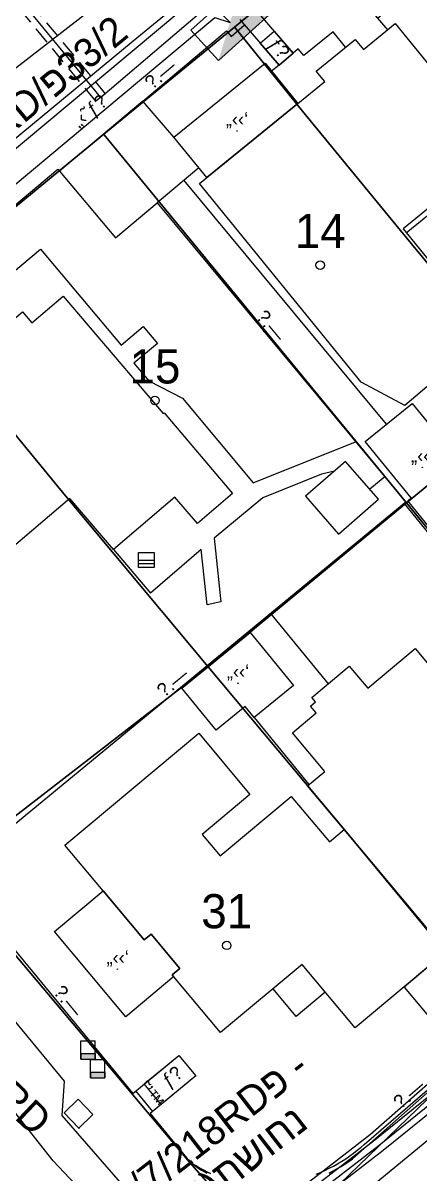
# Model space of a CAD drawing. Header units: metres. Extents: x 218299 to 220222, y 572714 to 574340.
# Drawn here: x 218847.6 to 218870.9, y 573231.5 to 573298.8 of the extents above; entities that cross this region are included whole.
import ezdxf
from ezdxf.enums import TextEntityAlignment as Align

# ---------------------------------------------------------------- set-up
doc = ezdxf.new("R2010")
doc.units = ezdxf.units.M
doc.header["$MEASUREMENT"] = 0
doc.linetypes.add('DASH15', pattern=[1.5, 1, -0.5])
for name, color, linetype in [('1601', 44, 'LANDBORDER'), ('1602', 44, 'Continuous'), ('1603', 44, 'Continuous'), ('6011', 10, 'Continuous'), ('6091', 102, 'CABLEUNDEXIST03'), ('6151', 102, 'CABLEUNDEXIST03'), ('6261', 7, 'Continuous'), ('6701', 7, 'DASH15'), ('6902', 1, 'Continuous'), ('6910', 102, 'Continuous'), ('A_POINTS', 2, 'Continuous'), ('M2200', 253, 'Continuous'), ('M2207', 253, 'Continuous'), ('M2401', 7, 'Continuous'), ('M2404', 7, 'Continuous'), ('M2407', 253, 'Continuous'), ('M2408', 253, 'Continuous'), ('M2412', 253, 'Continuous'), ('M2420', 253, 'Continuous'), ('M2602', 253, 'Continuous'), ('M2605', 253, 'Continuous'), ('M2612', 253, 'Continuous'), ('M5203', 253, 'Continuous'), ('M5235', 253, 'Continuous'), ('M5250', 253, 'Continuous')]:
    doc.layers.add(name, color=color, linetype=linetype)
doc.styles.add('HEBTXT', font='HEBTXT')
doc.styles.add('MAVAT_HEBTXT', font='HEBTXT')
doc.linetypes.add('CABLEUNDEXIST03', pattern='A,3.5,[222,elecad.shx,S=0.01,R=0,X=0,Y=0],1.5', length=5)
doc.linetypes.add('LANDBORDER', pattern='A,6.25,[208,elecad.shx,S=0.02,R=0,X=-0.6,Y=0],12.5,[208,elecad.shx,S=0.02,R=180,X=0.6,Y=0],6.25', length=25)

# ---------------------------------------------------------------- blocks, each defined once
blk = doc.blocks.new('6261')
blk.add_lwpolyline([(-2, -1.2), (2, -1.2), (2, 1.2), (-2, 1.2)], close=True)
at = {"color": 0}
blk.add_solid([(2, 1.2), (-2, -1.2), (2, -1.2)], dxfattribs=at)
at = {"color": 0, "style": 'HEBTXT'}
blk.add_attdef('PIL_NAME', (2.689, 2.418), '', height=1.7, dxfattribs=at)
at = {"style": 'HEBTXT'}
blk.add_attdef('CAMUT_MONIM', (2.489, 0.218), '', height=1.7, dxfattribs=at)
at = {"color": 0, "style": 'HEBTXT', "flags": 1}
for tag, p in [('TYPE', (2.585, -1.773)), ('MAP_TYPE', (2.689, -3.782))]:
    blk.add_attdef(tag, p, '', height=1.7, dxfattribs=at)
blk = doc.blocks.new('6910')
at = {"layer": 'A_POINTS'}
blk.add_circle((0, 0), 0.25, dxfattribs=at)
at = {"color": 0, "style": 'HEBTXT', "flags": 1}
blk.add_attdef('CODE', (-2.918, 6.399), '', height=1.7, dxfattribs=at)
at = {"color": 0, "style": 'HEBTXT'}
for tag, p in [('PATH', (0.169, 4.708)), ('HTCH', (0.169, 2.708))]:
    blk.add_attdef(tag, text='', height=1.7, dxfattribs=at).set_placement(p, align=Align.MIDDLE_CENTER)
blk = doc.blocks.new('6902')
at = {"layer": 'A_POINTS'}
blk.add_circle((0, 0), 0.25, dxfattribs=at)
at = {"color": 0, "style": 'HEBTXT', "flags": 1}
blk.add_attdef('CODE', (-2.918, 6.399), '', height=1.7, dxfattribs=at)
at = {"color": 0, "style": 'HEBTXT'}
for tag, p in [('PATH', (0.169, 4.708)), ('HTCH', (0.169, 2.708))]:
    blk.add_attdef(tag, text='', height=1.7, dxfattribs=at).set_placement(p, align=Align.MIDDLE_CENTER)
blk = doc.blocks.new('1603')
at = {"layer": 'A_POINTS'}
blk.add_circle((0, 0), 0.25, dxfattribs=at)
at = {"color": 0, "style": 'HEBTXT'}
blk.add_attdef('PARCEL_NUM', text='', height=2, dxfattribs=at).set_placement((0, 1), align=Align.CENTER)
at = {"color": 0, "style": 'HEBTXT', "flags": 1}
blk.add_attdef('LOT_NUM', text='', height=2, dxfattribs=at).set_placement((0, -2.5), align=Align.CENTER)
blk = doc.blocks.new('M2408')
blk.add_circle((0, 0), 0.025)
at = {"style": 'MAVAT_HEBTXT'}
blk.add_attdef('NAME', text='', height=0.8, dxfattribs=at).set_placement((0, 1.59), align=Align.MIDDLE)
blk = doc.blocks.new('M2605')
blk.add_circle((0, 0), 0.025)
at = {"style": 'MAVAT_HEBTXT'}
blk.add_attdef('NAME', text='', height=0.8, dxfattribs=at).set_placement((0, 1.59), align=Align.MIDDLE)
blk = doc.blocks.new('M2612')
blk.add_circle((0, 0), 0.025)
at = {"style": 'MAVAT_HEBTXT'}
blk.add_attdef('NAME', text='', height=0.8, dxfattribs=at).set_placement((0, 1.59), align=Align.MIDDLE)
blk = doc.blocks.new('M2207')
blk.add_circle((0, 0), 0.025)
at = {"style": 'MAVAT_HEBTXT'}
blk.add_attdef('NAME', text='', height=0.8, dxfattribs=at).set_placement((0, 1.59), align=Align.MIDDLE)
blk = doc.blocks.new('M2412')
blk.add_circle((0, 0), 0.025)
at = {"style": 'MAVAT_HEBTXT'}
blk.add_attdef('NAME', text='', height=0.8, dxfattribs=at).set_placement((0, 1.59), align=Align.MIDDLE)
blk = doc.blocks.new('M5250')
blk.add_circle((0, 0), 0.025)
at = {"style": 'MAVAT_HEBTXT'}
blk.add_attdef('NAME', text='', height=0.8, dxfattribs=at).set_placement((0, 1.25), align=Align.MIDDLE)
blk = doc.blocks.new('M5203')
for points in [[(1.54, -1.47), (-1.54, -1.47), (-1.54, 1.47), (1.54, 1.47)], [(-1.54, 0), (1.54, 0)], [(1.54, 1.47), (1.54, -1.47)], [(-1.54, -0.66), (1.54, -0.66)]]:
    blk.add_lwpolyline(points)
at = {"style": 'MAVAT_HEBTXT', "flags": 1}
for tag, p in [('MARK', (0, 3.2)), ('HEIGHT', (0, -3.3)), ('NAME', (0, -5.87))]:
    blk.add_attdef(tag, text='', height=0.8, dxfattribs=at).set_placement(p, align=Align.MIDDLE)
blk = doc.blocks.new('*U89')
at = {"linetype": 'Continuous'}
for p, q in [((-0.85, 0), (-0.85, -0.66)), ((0.85, 0), (0.85, -0.66))]:
    blk.add_line(p, q, dxfattribs=at)
blk.add_solid([(-0.85, 0), (-0.85, -0.66), (0.85, -0.66)], dxfattribs=at)
at = {"linetype": 'Continuous', "extrusion": (0, 0, -1)}
blk.add_solid([(0.85, 0), (-0.85, 0), (-0.85, -0.66)], dxfattribs=at)
blk = doc.blocks.new('M5235')
for points in [[(-0.85, 1.47), (0.85, 1.47)], [(-0.85, -0.66), (-0.85, 1.47)], [(0.85, -0.66), (0.85, 1.47)], [(-0.85, 0), (0.85, 0)], [(-0.85, -0.66), (0.85, -0.66)]]:
    blk.add_lwpolyline(points)
at = {"linetype": 'Continuous'}
blk.add_blockref('*U89', (0, 0), dxfattribs=at)
at = {"style": 'MAVAT_HEBTXT', "flags": 1}
for tag, p in [('MARK', (0, 2.72)), ('HEIGHT', (0, -1.92)), ('NAME', (0, -4.48))]:
    blk.add_attdef(tag, text='', height=0.8, dxfattribs=at).set_placement(p, align=Align.MIDDLE)
blk = doc.blocks.new('111')
at = {"layer": 'M2200'}
for points in [[(218869.42, 573298.758, 565.933), (218875.48, 573291.31, 565.933), (218869.873, 573286.748, 568.183), (218874.897, 573280.573, 565.933), (218869.984, 573276.409, 565.858), (218867.431, 573277.774, 566.533), (218857.971, 573289.402, 565.933), (218863.721, 573294.08, 565.933), (218865.295, 573295.361, 565.933), (218864.795, 573295.976, 565.633), (218867.075, 573297.831, 565.633), (218867.555, 573297.241, 565.933)], [(218849.99, 573282.812, 565.708), (218855.851, 573275.928, 566.308), (218855.893, 573275.964, 566.008), (218859.905, 573271.251, 566.083), (218857.843, 573269.496, 566.083), (218856.535, 573271.033, 566.083), (218852.936, 573267.969, 566.083), (218850.389, 573270.961, 566.008), (218844.694, 573266.112, 565.558), (218840.756, 573270.774, 565.607), (218838.551, 573273.384, 565.633), (218840.492, 573275.037, 565.558), (218839.993, 573275.623, 565.183), (218842.17, 573277.476, 565.183), (218842.796, 573276.74, 565.558), (218845.916, 573279.397, 565.558), (218845.398, 573280.005, 565.258), (218847.611, 573281.889, 565.333), (218848.155, 573281.249, 565.633)], [(218864.172, 573271.098, 565.933), (218866.106, 573268.876, 565.933), (218868.444, 573270.912, 566.458), (218866.51, 573273.133, 566.458), (218864.172, 573271.098, 565.933)], [(218878.039, 573249.141, 567.208), (218877.838, 573248.974, 567.211), (218872.407, 573244.431, 567.283), (218872.407, 573244.431, 567.283), (218866.428, 573251.578, 568.718), (218864.281, 573254.145, 569.233), (218865.29, 573254.989, 569.308), (218863.399, 573257.251, 567.733), (218864.788, 573258.413, 567.583), (218864.455, 573258.811, 567.508), (218864.753, 573259.061, 567.433), (218864.537, 573259.32, 567.358), (218866.725, 573261.15, 567.283), (218867.806, 573259.857, 568.108), (218870.58, 573262.178, 568.108), (218874.602, 573257.369, 567.283), (218873.32, 573256.297, 567.583), (218876.15, 573252.914, 567.208), (218875.404, 573252.29, 568.858)], [(218872.407, 573244.431, 567.433), (218872.211, 573244.266, 567.431), (218867.071, 573239.967, 567.358), (218863.965, 573243.679, 569.008), (218859.201, 573239.694, 567.358), (218856.376, 573243.071, 567.433), (218856.376, 573243.071, 567.433), (218856.826, 573243.447, 569.833), (218856.826, 573243.447, 569.833), (218855.145, 573245.456, 569.758), (218855.145, 573245.456, 569.758), (218854.739, 573245.117, 568.108), (218854.739, 573245.117, 568.108), (218852.335, 573247.99, 568.147), (218850.094, 573250.669, 568.183), (218857.92, 573257.215, 568.258), (218860.918, 573253.63, 568.333), (218858.121, 573251.29, 569.308), (218859.17, 573250.037, 569.683), (218863.338, 573253.524, 567.883), (218865.567, 573250.858, 570.283), (218866.428, 573251.578, 570.283)]]:
    blk.add_polyline3d(points, close=True, dxfattribs=at)
at = {"layer": 'M2207'}
for points in [[(218863.721, 573294.08, 566.008), (218858.392, 573289.745, 565.933), (218856.47, 573292.107, 565.483), (218861.8, 573296.442, 565.558), (218863.721, 573294.08, 566.008)], [(218870.399, 573276.527, 566.308), (218873.032, 573273.291, 566.308), (218873.032, 573273.291, 566.308), (218872.646, 573272.977, 567.433), (218874.229, 573271.031, 567.658), (218871.673, 573268.952, 567.583), (218870.146, 573270.829, 567.433), (218870.146, 573270.829, 567.433), (218870.349, 573270.995, 567.433), (218867.661, 573274.299, 566.383)], [(218860.941, 573263.123, 567.281), (218863.475, 573260.015, 567.056), (218861.167, 573258.134, 567.056), (218861.167, 573258.134, 567.056), (218860.637, 573258.785, 567.056), (218858.94, 573257.402, 566.606), (218856.937, 573259.86, 566.681)], [(218852.335, 573247.99, 567.356), (218854.739, 573245.117, 567.356), (218855.145, 573245.456, 567.356), (218856.826, 573243.447, 567.356), (218856.376, 573243.071, 567.356), (218856.459, 573242.972, 567.356), (218853.654, 573240.625, 567.281), (218849.487, 573245.607, 567.281)], [(218872.211, 573244.266, 567.431), (218869.938, 573242.365, 567.431), (218871.864, 573240.062, 567.356), (218874.137, 573241.963, 567.356), (218872.211, 573244.266, 567.431)]]:
    blk.add_polyline3d(points, close=True, dxfattribs=at)
at = {"layer": 'M2401'}
for points in [[(218918.681, 573350.883, 563.884), (218913.411, 573346.465, 563.809), (218907.305, 573341.47, 563.659), (218898.617, 573334.334, 563.359), (218890.224, 573327.372, 563.209), (218889.719, 573328.022, 563.134), (218888.887, 573328.123, 563.134), (218887.966, 573327.406, 563.134), (218887.78, 573326.285, 563.134), (218888.219, 573325.72, 563.134), (218881.031, 573319.782, 562.834), (218873.409, 573313.574, 562.759), (218868.614, 573309.578, 562.609), (218860.948, 573303.337, 562.459), (218860.706, 573303.648, 562.459), (218859.71, 573303.896, 562.459), (218858.716, 573303.269, 562.384), (218858.682, 573302.058, 562.384), (218858.94, 573301.725, 562.384), (218854.084, 573297.724, 562.234), (218844.55, 573289.843, 561.934)], [(218846.664, 573240.966, 562.309), (218850.06, 573236.859, 562.309), (218849.921, 573234.837, 562.234), (218853.717, 573230.471, 562.534)], [(218866.195, 573229.186, 562.984), (218871.715, 573233.725, 563.434), (218879.593, 573240.307, 563.659), (218887.49, 573246.893, 564.184), (218894.619, 573252.845, 564.634), (218903.078, 573259.937, 564.934), (218909.038, 573264.773, 565.684), (218920.172, 573274.122, 566.284)]]:
    blk.add_polyline3d(points, dxfattribs=at)
at = {"layer": 'M2404'}
for points in [[(218918.681, 573350.883, 563.884), (218913.411, 573346.465, 563.809), (218907.305, 573341.47, 563.659), (218898.617, 573334.334, 563.359), (218890.224, 573327.372, 563.209), (218889.719, 573328.022, 563.134), (218888.887, 573328.123, 563.134), (218887.966, 573327.406, 563.134), (218887.78, 573326.285, 563.134), (218888.219, 573325.72, 563.134), (218881.031, 573319.782, 562.834), (218873.409, 573313.574, 562.759), (218868.614, 573309.578, 562.609), (218860.948, 573303.337, 562.459), (218860.706, 573303.648, 562.459), (218859.71, 573303.896, 562.459), (218858.716, 573303.269, 562.384), (218858.682, 573302.058, 562.384), (218858.94, 573301.725, 562.384), (218854.084, 573297.724, 562.234), (218844.55, 573289.843, 561.934)], [(218846.664, 573240.966, 562.309), (218850.06, 573236.859, 562.309), (218849.921, 573234.837, 562.234), (218853.717, 573230.471, 562.534)], [(218866.195, 573229.186, 562.984), (218871.715, 573233.725, 563.434), (218879.593, 573240.307, 563.659), (218887.49, 573246.893, 564.184), (218894.619, 573252.845, 564.634), (218903.078, 573259.937, 564.934), (218909.038, 573264.773, 565.684), (218920.172, 573274.122, 566.284)]]:
    blk.add_polyline3d(points, dxfattribs=at)
at = {"layer": 'M2407'}
for points in [[(218868.387, 573299.079, 563.252), (218868.974, 573298.396, 563.252)], [(218866.516, 573297.376, 563.102), (218865.78, 573298.281, 563.102), (218864.063, 573296.884, 563.102), (218863.742, 573297.279, 563.177), (218863.442, 573297.034, 563.252)], [(218862.624, 573296.331, 563.252), (218862.182, 573295.972, 563.252)], [(218870.063, 573286.515, 563.402), (218875.164, 573290.665, 563.402), (218879.551, 573288.617, 563.627), (218879.288, 573288.403, 563.627), (218881.786, 573285.332, 563.627)], [(218857.043, 573289.568, 563.252), (218868.893, 573275.302, 563.69)], [(218843.684, 573281.371, 562.802), (218848.677, 573285.553, 562.952), (218853.379, 573279.938, 563.102), (218854.682, 573281.029, 563.102), (218855.512, 573280.038, 563.102), (218854.136, 573278.887, 563.102), (218855.014, 573277.839, 563.102), (218856.975, 573276.833, 563.102), (218861.101, 573271.874, 563.102), (218867.103, 573274.285, 563.169)], [(218865.859, 573272.567, 563.148), (218865.106, 573272.392, 563.102), (218861.678, 573270.993, 563.102), (218858.821, 573268.636, 563.102), (218859.221, 573264.913, 563.027), (218858.418, 573264.727, 563.027), (218858.059, 573267.976, 563.102), (218855.111, 573265.414, 563.102)], [(218868.814, 573272.225, 563.252), (218867.936, 573271.496, 563.252)]]:
    blk.add_polyline3d(points, dxfattribs=at)
at = {"layer": 'M2408'}
blk.add_polyline3d([(218854.653, 573294.219, 562.127), (218849.784, 573290.115, 562.055)], dxfattribs=at)
at = {"layer": 'M2412'}
for points in [[(218863.442, 573297.034, 563.252), (218862.624, 573296.331, 563.252), (218861.525, 573297.609, 562.502), (218862.343, 573298.312, 562.502), (218863.442, 573297.034, 563.252)], [(218856.757, 573238.36, 564.602), (218857.747, 573237.158, 564.602), (218855.721, 573235.49, 562.652), (218854.731, 573236.692, 562.652), (218856.757, 573238.36, 564.602)]]:
    blk.add_polyline3d(points, close=True, dxfattribs=at)
at = {"layer": 'M2420', "linetype": 'Continuous', "lineweight": -3}
for points in [[(218815, 573271.12), (218820.09, 573275.12), (218861.3, 573307.12), (218922.3, 573356.31), (218953.3, 573379.31), (218975.09, 573394.62), (219016.09, 573412.12), (219055, 573427.19), (219099.41, 573445.88), (219110.2, 573450.38), (219123.3, 573457.88), (219130.09, 573462.38), (219137.3, 573467.38), (219141.09, 573470.12), (219151.91, 573480.62), (219163.91, 573496.88), (219171.3, 573512.19), (219176.8, 573527.5), (219181.7, 573546.81)], [(218860.394, 573220.541), (218849.41, 573232.19), (218843, 573240.31), (218842.218, 573241.285)]]:
    blk.add_lwpolyline(points, dxfattribs=at)
at = {"layer": 'M2602'}
for points in [[(218859.544, 573298.34, 563.242), (218859.818, 573298.005, 563.997), (218860.603, 573298.681, 563.252)], [(218852.936, 573267.969, 564.902), (218855.111, 573265.414, 564.902)], [(218862.116, 573264.22, 565.323), (218865.493, 573260.119, 565.208)], [(218861.167, 573258.134, 565.802), (218864.363, 573254.214, 565.802)], [(218865.316, 573242.065, 565.954), (218863.62, 573240.646, 565.954), (218862.27, 573242.261, 565.954)]]:
    blk.add_polyline3d(points, dxfattribs=at)
at = {"layer": 'M2605'}
for points in [[(218860.328, 573299.001, 563.252), (218862.624, 573296.331, 563.252), (218863.442, 573297.034, 563.252), (218861.196, 573299.645, 563.252), (218865.049, 573302.959, 563.252), (218868.387, 573299.079, 563.252), (218870.832, 573301.181, 563.252)], [(218856.47, 573292.107, 563.177), (218854.653, 573294.219, 563.177), (218859.544, 573298.34, 563.242)], [(218857.931, 573290.311, 563.252), (218855.489, 573288.266, 563.252), (218870.043, 573270.745, 563.702)], [(218841.799, 573283.622, 562.802), (218849.689, 573290.229, 562.802), (218853.046, 573286.22, 562.952), (218855.489, 573288.266, 562.952)], [(218870.043, 573270.745, 565.052), (218869.942, 573270.663, 565.052), (218869.942, 573270.663, 565.052), (218875.038, 573264.4, 565.352), (218883.574, 573253.965, 565.652)], [(218869.942, 573270.663, 564.302), (218843.536, 573248.92, 564.602)], [(218843.536, 573248.92, 564.602), (218854.06, 573236.139, 564.602), (218856.757, 573238.36, 564.602), (218857.747, 573237.158, 564.602), (218855.078, 573234.96, 564.602), (218857.132, 573232.467, 564.602), (218857.25, 573232.332, 564.602), (218857.375, 573232.203, 564.602), (218857.505, 573232.08, 564.602), (218857.641, 573231.963, 564.602), (218857.781, 573231.852, 564.602), (218857.927, 573231.747, 564.602), (218858.077, 573231.649, 564.602), (218858.231, 573231.558, 564.602), (218858.389, 573231.474, 564.602)], [(218864.793, 573231.405, 564.602), (218865.051, 573231.513, 564.602), (218865.305, 573231.63, 564.602), (218865.556, 573231.753, 564.602), (218865.804, 573231.883, 564.602), (218866.047, 573232.021, 564.602), (218866.286, 573232.165, 564.602), (218866.522, 573232.316, 564.602), (218866.753, 573232.474, 564.602), (218866.979, 573232.639, 564.602), (218867.2, 573232.809, 564.602), (218867.417, 573232.986, 564.602), (218867.606, 573233.15, 564.602), (218875.404, 573239.879, 564.602)]]:
    blk.add_polyline3d(points, dxfattribs=at)
at = {"layer": 'M2612'}
blk.add_polyline3d([(218855.23, 573235.085, 564.752), (218854.24, 573236.287, 564.752)], dxfattribs=at)
at = {"layer": 'M5250'}
blk.add_polyline3d([(218850.87, 573235.795, 562.427), (218851.738, 573234.897, 562.427), (218850.918, 573234.105, 562.427), (218850.05, 573235.003, 562.427), (218850.87, 573235.795, 562.427)], dxfattribs=at)
at = {"layer": 'M2207'}
ref = blk.add_blockref('M2207', (218860.16, 573292.477), dxfattribs=dict(at, xscale=0.5, yscale=0.5, zscale=0.5))
ref.add_attrib('NAME', '„‹‹‘', dxfattribs={"layer": '0', "height": 0.8, "style": 'MAVAT_HEBTXT'}).set_placement((218860.16, 573293.102), align=Align.MIDDLE)
ref = blk.add_blockref('M2207', (218870.999, 573272.779), dxfattribs=dict(at, xscale=0.5, yscale=0.5, zscale=0.5))
ref.add_attrib('NAME', '„‹‹‘', dxfattribs={"layer": '0', "height": 0.8, "style": 'MAVAT_HEBTXT'}).set_placement((218870.999, 573273.404), align=Align.MIDDLE)
ref = blk.add_blockref('M2207', (218860.221, 573260.149), dxfattribs=dict(at, xscale=0.5, yscale=0.5, zscale=0.5))
ref.add_attrib('NAME', '„‹‹‘', dxfattribs={"layer": '0', "height": 0.8, "style": 'MAVAT_HEBTXT'}).set_placement((218860.221, 573260.774), align=Align.MIDDLE)
ref = blk.add_blockref('M2207', (218853.182, 573243.41), dxfattribs=dict(at, xscale=0.5, yscale=0.5, zscale=0.5))
ref.add_attrib('NAME', '„‹‹‘', dxfattribs={"layer": '0', "height": 0.8, "style": 'MAVAT_HEBTXT'}).set_placement((218853.182, 573244.035), align=Align.MIDDLE)
at = {"layer": 'M2408'}
ref = blk.add_blockref('M2408', (218852.452, 573292.364), dxfattribs=dict(at, xscale=0.5, yscale=0.5, zscale=0.5))
ref.add_attrib('NAME', '„‹˜ƒ\x8e', dxfattribs={"layer": '0', "height": 0.8, "rotation": 39.60293, "style": 'MAVAT_HEBTXT'}).set_placement((218851.602, 573293.564), align=Align.MIDDLE)
at = {"layer": 'M2412'}
ref = blk.add_blockref('M2412', (218862.128, 573296.908), dxfattribs=dict(at, xscale=0.5, yscale=0.5, zscale=0.5))
ref.add_attrib('NAME', 'ƒ\x8e', dxfattribs={"layer": '0', "height": 0.8, "rotation": 310.69851, "style": 'MAVAT_HEBTXT'}).set_placement((218862.545, 573297.267), align=Align.MIDDLE)
ref = blk.add_blockref('M2412', (218855.721, 573235.49), dxfattribs=dict(at, xscale=0.5, yscale=0.5, zscale=0.5))
ref.add_attrib('NAME', 'ƒ\x8e', dxfattribs={"layer": '0', "height": 0.8, "rotation": 39.46872, "style": 'MAVAT_HEBTXT'}).set_placement((218856.424, 573237.038), align=Align.MIDDLE)
at = {"layer": 'M2605'}
ref = blk.add_blockref('M2605', (218856.033, 573295.382), dxfattribs=dict(at, xscale=0.5, yscale=0.5, zscale=0.5))
ref.add_attrib('NAME', '\x9a.—', dxfattribs={"layer": '0', "height": 0.8, "rotation": 40.12418, "style": 'MAVAT_HEBTXT'}).set_placement((218855.679, 573295.803), align=Align.MIDDLE)
ref = blk.add_blockref('M2605', (218861.748, 573280.731), dxfattribs=dict(at, xscale=0.5, yscale=0.5, zscale=0.5))
ref.add_attrib('NAME', '\x9a.—', dxfattribs={"layer": '0', "height": 0.8, "rotation": 309.71541, "style": 'MAVAT_HEBTXT'}).set_placement((218862.172, 573281.082), align=Align.MIDDLE)
ref = blk.add_blockref('M2605', (218856.739, 573259.792), dxfattribs=dict(at, xscale=0.5, yscale=0.5, zscale=0.5))
ref.add_attrib('NAME', '\x9a.—', dxfattribs={"layer": '0', "height": 0.8, "rotation": 39.46872, "style": 'MAVAT_HEBTXT'}).set_placement((218856.389, 573260.216), align=Align.MIDDLE)
ref = blk.add_blockref('M2605', (218849.891, 573241.203), dxfattribs=dict(at, xscale=0.5, yscale=0.5, zscale=0.5))
ref.add_attrib('NAME', '\x9a.—', dxfattribs={"layer": '0', "height": 0.8, "rotation": 309.46872, "style": 'MAVAT_HEBTXT'}).set_placement((218850.315, 573241.552), align=Align.MIDDLE)
ref = blk.add_blockref('M2605', (218870.571, 573235.709), dxfattribs=dict(at, xscale=0.5, yscale=0.5, zscale=0.5))
ref.add_attrib('NAME', '\x9a.—', dxfattribs={"layer": '0', "height": 0.8, "rotation": 40.53587, "style": 'MAVAT_HEBTXT'}).set_placement((218870.214, 573236.127), align=Align.MIDDLE)
at = {"layer": 'M2612'}
ref = blk.add_blockref('M2612', (218854.735, 573235.686), dxfattribs=dict(at, xscale=0.5, yscale=0.5, zscale=0.5))
ref.add_attrib('NAME', '˜’™', dxfattribs={"layer": '0', "height": 0.8, "rotation": 309.46872, "style": 'MAVAT_HEBTXT'}).set_placement((218855.159, 573236.035), align=Align.MIDDLE)
at = {"layer": 'M5203', "xscale": 0.3, "yscale": 0.3, "zscale": 0.3}
blk.add_blockref('M5203', (218854.864, 573267.359, 563.102), dxfattribs=at)
at = {"layer": 'M5235', "xscale": 0.5, "yscale": 0.5, "zscale": 0.5}
for p in [(218851.446, 573238.476, 562.352), (218852.009, 573237.383, 562.352)]:
    blk.add_blockref('M5235', p, dxfattribs=at)
at = {"layer": 'M5250', "xscale": 0.5, "yscale": 0.5, "zscale": 0.5}
blk.add_blockref('M5250', (218850.918, 573234.105, 562.427), dxfattribs=at)

msp = doc.modelspace()

# ---------------------------------------------------------------- linework, layer by layer
at = {"layer": '1601'}
for points in [[(218840.606, 573282.601), (218852.366, 573292.291), (218860.016, 573298.551), (218867.756, 573304.951), (218875.466, 573311.281), (218883.196, 573317.621), (218890.836, 573324.011), (218898.566, 573330.351), (218906.216, 573336.611), (218914.066, 573343.091), (218921.696, 573349.371), (218929.406, 573355.661), (218937.916, 573362.631), (218947.026, 573369.521), (218959.706, 573377.091), (218964.2246, 573379.4955), (218968.13, 573381.64), (218968.8731, 573381.9691), (218969.758, 573382.44), (218994.596, 573393.441), (218999.436, 573395.541), (219008.876, 573399.451), (219018.046, 573403.301), (219027.366, 573407.241)], [(219027.366, 573407.241), (219018.046, 573403.301), (219008.876, 573399.451), (218999.436, 573395.541), (218994.596, 573393.441), (218969.758, 573382.44), (218968.8731, 573381.9691), (218968.13, 573381.64), (218964.2246, 573379.4955), (218959.706, 573377.091), (218947.026, 573369.521), (218937.916, 573362.631), (218929.406, 573355.661), (218921.696, 573349.371), (218914.066, 573343.091), (218906.216, 573336.611), (218898.566, 573330.351), (218890.836, 573324.011), (218883.196, 573317.621), (218875.466, 573311.281), (218867.756, 573304.951), (218860.016, 573298.551), (218852.366, 573292.291), (218840.606, 573282.601)]]:
    msp.add_lwpolyline(points, dxfattribs=at)
at = {"layer": '1602'}
for points in [[(219027.366, 573407.241), (219018.046, 573403.301), (219008.876, 573399.451), (218999.436, 573395.541), (218994.596, 573393.441), (218969.758, 573382.44), (218968.8731, 573381.9691), (218968.13, 573381.64), (218964.2246, 573379.4955), (218959.706, 573377.091), (218947.026, 573369.521), (218937.916, 573362.631), (218929.406, 573355.661), (218921.696, 573349.371), (218914.066, 573343.091), (218906.216, 573336.611), (218898.566, 573330.351), (218890.836, 573324.011), (218883.196, 573317.621), (218875.466, 573311.281), (218867.756, 573304.951), (218860.016, 573298.551), (218852.366, 573292.291), (218840.606, 573282.601)], [(218844.676, 573277.741), (218850.126, 573271.111), (218858.466, 573261.111), (218843.026, 573249.171)], [(218865.5541, 573231.4759), (218865.7328, 573231.5659), (218865.9091, 573231.6602), (218866.083, 573231.759), (218866.2544, 573231.862), (218866.4231, 573231.9694), (218866.5892, 573232.0809), (218866.7524, 573232.1965), (218866.9126, 573232.3161), (218867.096, 573232.461), (218875.836, 573240.191), (218887.276, 573249.681), (218894.906, 573256.031), (218902.746, 573262.531), (218910.456, 573268.911), (218918.246, 573275.391)], [(218858.6124, 573231.4481), (218858.4316, 573231.5336), (218858.2526, 573231.6228), (218858.0753, 573231.7154), (218857.9, 573231.8116), (218857.7266, 573231.9113), (218857.5553, 573232.0145), (218857.386, 573232.121), (218843.026, 573249.171), (218858.466, 573261.111), (218866.656, 573251.321), (218872.126, 573244.691), (218875.836, 573240.191), (218867.096, 573232.461), (218866.9126, 573232.3161), (218866.7524, 573232.1965), (218866.5892, 573232.0809), (218866.4231, 573231.9694), (218866.2544, 573231.862), (218866.083, 573231.759), (218865.9091, 573231.6602), (218865.7328, 573231.5659), (218865.5541, 573231.4759)], [(218843.026, 573249.171), (218857.386, 573232.121), (218872.205, 573215.274)], [(218872.205, 573215.274), (218857.386, 573232.121), (218857.5553, 573232.0145), (218857.7266, 573231.9113), (218857.9, 573231.8116), (218858.0753, 573231.7154), (218858.2526, 573231.6228), (218858.4316, 573231.5336), (218858.6124, 573231.4481)]]:
    msp.add_lwpolyline(points, dxfattribs=at)
for points in [[(218867.756, 573304.951), (218867.7902, 573304.9094), (218885.486, 573283.351), (218877.696, 573276.961), (218869.446, 573286.981), (218863.996, 573293.631), (218860.0497, 573298.5094), (218860.016, 573298.551)], [(218869.446, 573286.981), (218877.696, 573276.961), (218870.086, 573270.701), (218852.4002, 573292.2493), (218852.366, 573292.291), (218860.016, 573298.551), (218860.0497, 573298.5094), (218863.996, 573293.631)], [(218852.366, 573292.291), (218852.4002, 573292.2493), (218870.086, 573270.701), (218858.466, 573261.111), (218850.126, 573271.111), (218844.676, 573277.741), (218840.6405, 573282.5598), (218840.606, 573282.601)], [(218891.066, 573260.731), (218894.906, 573256.031), (218887.276, 573249.681), (218870.086, 573270.701), (218877.696, 573276.961), (218885.616, 573267.361)], [(218866.656, 573251.321), (218858.466, 573261.111), (218870.086, 573270.701), (218887.276, 573249.681), (218875.836, 573240.191), (218872.126, 573244.691)]]:
    msp.add_lwpolyline(points, close=True, dxfattribs=at)
at = {"layer": '6011'}
msp.add_lwpolyline([(219013.3134, 573346.0718), (218952.2833, 573303.8429), (218902.223, 573265.6988), (218854.6979, 573219.7352), (218813.7872, 573260.3922), (218744.573, 573214.53), (218663.4418, 573189.6406)], dxfattribs=at)
at = {"layer": '6091'}
for points in [[(218833.8178, 573280.2444), (218873.1636, 573313.1623), (218899.0555, 573334.7826), (218924.582, 573355.471), (218935.5452, 573364.3344), (218960.5161, 573380.8489), (218984.5982, 573394.2208), (218989.7178, 573385.2455), (218989.8015, 573385.1271), (218989.59, 573385.1218), (218989.5905, 573384.8318), (218989.9657, 573384.8336), (218989.9654, 573384.8755)], [(218848.248, 573218.4467), (218848.2478, 573218.4299), (218848.4722, 573218.4397), (218848.4722, 573218.6957), (218848.503, 573218.6976), (218849.2222, 573218.8858), (218860.7524, 573227.636), (218868.2215, 573233.4214), (218876.8759, 573240.4208), (218894.9807, 573255.5794), (218910.4909, 573268.3191), (218925.7481, 573280.9316), (218941.4869, 573293.8529), (218958.1144, 573307.8257), (218975.0607, 573320.9872), (218993.5617, 573332.1366), (218999.7826, 573321.0713), (219001.8835, 573317.3398), (219001.9268, 573317.2173), (219001.7583, 573317.2171), (219001.7496, 573316.9408), (219001.8493, 573316.9375), (219001.8493, 573316.9698)], [(218848.178, 573218.4467), (218848.1785, 573218.4178), (218848.4989, 573218.4307), (218848.503, 573218.5098), (218849.2727, 573218.4221), (218860.8814, 573227.23), (218868.4698, 573233.1077), (218877.1301, 573240.1119), (218895.236, 573255.2715), (218910.7453, 573268.0104), (218926.0025, 573280.6229), (218941.7425, 573293.5452), (218945.3014, 573296.5359), (218954.0668, 573283.1804), (218953.92, 573283.175), (218953.9209, 573282.7738), (218954.1267, 573282.7644), (218954.1259, 573282.8104)], [(218912.8335, 573230.3641), (218907.7643, 573239.0062), (218906.9645, 573241.5034), (218905.8631, 573243.3387), (218903.6635, 573246.4352), (218896.7738, 573256.017), (218895.4914, 573254.9636), (218877.3842, 573239.803), (218868.718, 573232.7941), (218861.0105, 573226.824)]]:
    msp.add_lwpolyline(points, dxfattribs=at)
at = {"layer": '6151'}
for points in [[(218842.2557, 573306.4656), (218852.1823, 573294.43), (218858.6391, 573299.9255), (218859.7538, 573298.8254)], [(218840.3988, 573282.9284), (218840.4919, 573283.7489), (218858.8663, 573299.1121), (218859.7538, 573298.8254)], [(218875.8945, 573240.214), (218874.8152, 573239.7478), (218867.9668, 573233.73), (218860.6233, 573228.042), (218849.1716, 573219.3495), (218848.3762, 573218.8167), (218848.1705, 573218.6942), (218847.7137, 573218.6949), (218847.7081, 573218.4059), (218848.0363, 573218.4054), (218848.038, 573218.4467)]]:
    msp.add_lwpolyline(points, dxfattribs=at)
at = {"layer": '6701'}
msp.add_lwpolyline([(218852.452, 573294.653), (218851.912, 573294.207), (218843.711, 573304.151), (218844.251, 573304.596)], close=True, dxfattribs=at)

# ---------------------------------------------------------------- block references
msp.add_blockref('111', (0, 0))
at = {"layer": '1603'}
for p, values in [((218865.0291, 573284.6208), {'PARCEL_NUM': '14'}), ((218855.3656, 573276.692), {'PARCEL_NUM': '15'}), ((218859.56, 573244.803), {'PARCEL_NUM': '31'})]:
    msp.add_blockref('1603', p, dxfattribs=at).add_auto_attribs(values)
at = {"layer": '6261'}
ref = msp.add_blockref('6261', (218859.7538, 573298.8254), dxfattribs=dict(at, rotation=42.00999999998703))
ref.add_attrib('PIL_NAME', '15/218RD/פ33/1', (218860.2283, 573303.3202), dxfattribs={"layer": '0', "color": 0, "height": 1.7, "rotation": 42.01, "style": 'HEBTXT'})
ref = msp.add_blockref('6261', (218840.3988, 573282.9284), dxfattribs=dict(at, rotation=39.59999999998779))
ref.add_attrib('PIL_NAME', '15/218RD/פ33/2', (218841.0619, 573287.3992), dxfattribs={"layer": '0', "color": 0, "height": 1.7, "rotation": 39.6, "style": 'HEBTXT'})
at = {"layer": '6902'}
ref = msp.add_blockref('6902', (218836.9669, 573237.3563), dxfattribs=dict(at, rotation=316.5026))
ref.add_attrib('PATH', '10/218RD - 4/218RD', dxfattribs={"layer": '0', "color": 0, "height": 1.7, "rotation": 316.5026, "style": 'HEBTXT'}).set_placement((218841.1706, 573241.4803), align=Align.MIDDLE_CENTER)
ref.add_attrib('HTCH', '(120)םוינימולא', dxfattribs={"layer": '0', "color": 0, "height": 1.7, "rotation": 316.5026, "style": 'HEBTXT'}).set_placement((218839.4498, 573239.6668), align=Align.MIDDLE_CENTER)
at = {"layer": '6910'}
ref = msp.add_blockref('6910', (218861.7664, 573228.9274), dxfattribs=dict(at, rotation=37.76))
ref.add_attrib('PATH', '31/7/218RDפ - ', dxfattribs={"layer": '0', "color": 0, "height": 1.7, "rotation": 37.76, "style": 'HEBTXT'}).set_placement((218858.3292, 573233.7091), align=Align.MIDDLE_CENTER)
ref.add_attrib('HTCH', '(50)תשוחנ', dxfattribs={"layer": '0', "color": 0, "height": 1.7, "rotation": 37.76, "style": 'HEBTXT'}).set_placement((218859.8601, 573231.7326), align=Align.MIDDLE_CENTER)

doc.saveas('drawing.dxf')
